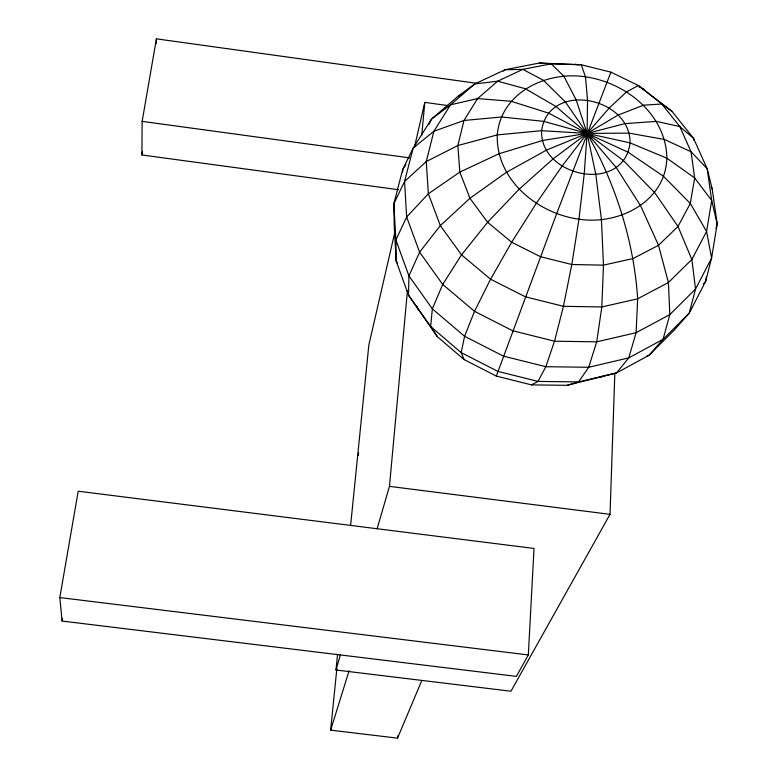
<?xml version="1.0" encoding="UTF-8"?>
<svg xmlns="http://www.w3.org/2000/svg" width="777" height="777" viewBox="0 0 777 777"><rect width="100%" height="100%" fill="white"/><g stroke="black" fill="none" stroke-linecap="round" stroke-linejoin="round"><path stroke-width="1.17" d="M402.661 171.921L402.671 169.6L413.141 148.135L431.526 119.075L458.255 96.095L474.854 83.906L505.118 69.716L539.316 63.034L581.254 64.773L610.907 72.144L638.344 85.499L671.911 111.247L693.57 138.374L707.196 168.764L712.198 189.005L717.181 223.922L711.596 258.061L705.603 281.459L689.228 313.16L673.95 330.38L649.057 355.274L616.511 372.941L567.142 385.324L531.526 384.887L496.318 376.087L464.141 359.605L437.354 336.694L408.527 295.231L396.183 261.053L394.26 226.505L393.852 203.7L402.671 169.6L405.905 164.481M398.562 189.734L141.909 154.973L142.142 121.377L156.41 38.85L477.933 83.479M156.323 43.677L156.41 38.85M337.568 654.341L335.994 669.997L510.955 691.229L610.013 514.335L614.84 373.611M528.331 654.943L534.022 548.445L78.205 491.21L59.819 597.571L62.082 621.056L516.404 676.388L528.331 654.943L59.819 597.571M336.878 668.405L330.643 730.147L397.533 738.15L397.727 735.77M610.829 73.028L610.907 72.144L556.672 213.636L496.318 376.087M377.117 528.748L389.452 486.363L407.449 290.753M421.794 134.984L424.786 102.379L447.639 105.536M350.602 525.524L368.861 344.939L395.192 230.72M358.382 455.38L358.624 452.991M706.371 276.806L705.603 281.459L703.321 284.129M62.082 621.056L62.49 618.667M141.909 154.973L142.521 151.389M414.743 145.95L424.786 102.379M716.005 228.448L717.181 223.922L711.703 200.485L707.196 168.764L691.044 151.748L679.807 126.554L661.819 104.011L638.344 85.499L626.66 91.812L609.207 108.061L587.121 133.421L562.092 166.093L536.198 203.428L511.674 242.239L490.569 279.205L474.524 311.334L464.578 336.295L461.169 352.603L464.141 359.605M335.994 669.997L340.404 654.846M330.643 730.147L349.087 670.726M397.533 738.15L421.804 680.487M429.001 124.281L431.526 119.075L450.534 104.817L474.854 83.906L497.668 81.196L522.785 69.386L551.252 63.821L581.254 64.773L585.479 76.836L587.529 100.155L587.121 133.421L584.197 174.213L578.952 219.192L571.814 264.52L563.432 306.303L554.525 341.2L545.823 366.715L537.995 381.41L531.526 384.887M503.292 71.163L505.118 69.716L522.785 69.386L543.356 80.216L565.384 101.981L587.121 133.421L616.18 167.482L640.656 205.866L658.507 245.309L668.395 282.527L669.823 314.598L663.063 339.316L649.057 355.274L646.852 356.012M600.504 377.437L602.622 376.282M458.255 96.095L461.47 94.59M567.142 385.324L578.564 381.915L616.511 372.941L628.758 357.876L663.063 339.316L689.228 313.16L695.532 289.054L711.596 258.061L706.565 231.439L690.287 203.467L663.558 176.321L628.234 152.282L587.121 133.421L548.562 113.102L511.072 101.272L477.593 98.582L450.534 104.817L433.896 131.245L426.252 161.558L428.36 193.764L440.326 225.631L461.519 254.846L490.569 279.205L525.398 296.814L563.432 306.303L601.816 306.964L637.674 298.795L668.395 282.527L691.86 259.479L706.565 231.439L711.703 200.485L694.677 177.962L666.851 158.187L630.06 142.871L587.121 133.421L543.657 121.348L501.476 116.987L463.976 120.484L433.896 131.245L413.141 148.135L404.555 181.497L393.852 203.7L395.872 239.967L396.183 261.053L397.377 263.044M539.316 63.034L551.252 63.821L563.84 76.165L576.136 99.825L587.121 133.421L595.823 174.504L601.437 219.697L603.476 265.142L601.816 306.964L596.707 341.831L588.704 367.288L578.564 381.915L537.995 381.41L497.853 371.377L461.169 352.603L430.672 326.534L408.527 295.231L408.925 275.884L395.872 239.967L406.653 216.997L428.36 193.764L459.829 172.086L498.912 153.788L542.56 140.501L587.121 133.421L624.766 123.64L656.419 121.387L679.807 126.554L693.57 138.374L694.065 140.676M389.452 486.363L610.013 514.335M142.142 121.377L409.625 157.867M575.301 64.18L577.593 64.753M639.471 86.966L643.715 89.025M671.911 111.247L661.819 104.011L643.55 105.167L618.065 115.103L587.121 133.421L553.156 158.848L519.007 189.335L487.606 222.271L461.519 254.846L442.715 284.431L432.333 308.838L430.672 326.534L437.354 336.694M711.237 186.859L712.198 189.005M416.637 305.769L417.851 309.12M637.674 298.795L636.101 332.692L628.758 357.876L588.704 367.288L545.823 366.715L503.379 356.109L464.578 336.295L432.333 308.838L408.925 275.884L419.599 252.166L440.326 225.631L469.939 198.29L506.303 172.377L546.493 150.116L587.121 133.421L628.865 133.11L664.384 139.462L691.044 151.748L694.677 177.962L690.287 203.467L678 226.466L658.507 245.309L633.08 258.547L603.476 265.142L571.814 264.52L540.442 256.692L511.674 242.239L487.606 222.271L469.939 198.29L459.829 172.086L457.857 145.532L463.976 120.484L477.593 98.582L497.668 81.196L525.369 88.753L555.982 106.507L587.121 133.421L623.513 160.674L654.652 192.599L678 226.466L691.86 259.479L695.532 289.054L669.823 314.598L636.101 332.692L596.707 341.831L554.525 341.2L512.742 330.769L474.524 311.334L442.715 284.431L419.599 252.166L406.653 216.997L404.555 181.497L426.252 161.558L457.857 145.532L497.299 134.897L541.598 130.691L587.121 133.421C615.501 184.139 633.838 240.666 637.674 298.795M666.851 158.187C665.5 202.107 618.298 225.33 578.952 219.192C537.354 213.529 495.823 179.633 497.299 134.897C500.806 92.24 546.989 70.785 585.479 76.836C626.058 82.595 666.239 114.773 666.851 158.187M630.06 142.871C623.834 194.143 539.879 177.515 541.598 130.691C548.892 80.575 630.671 96.921 630.06 142.871"/></g></svg>
